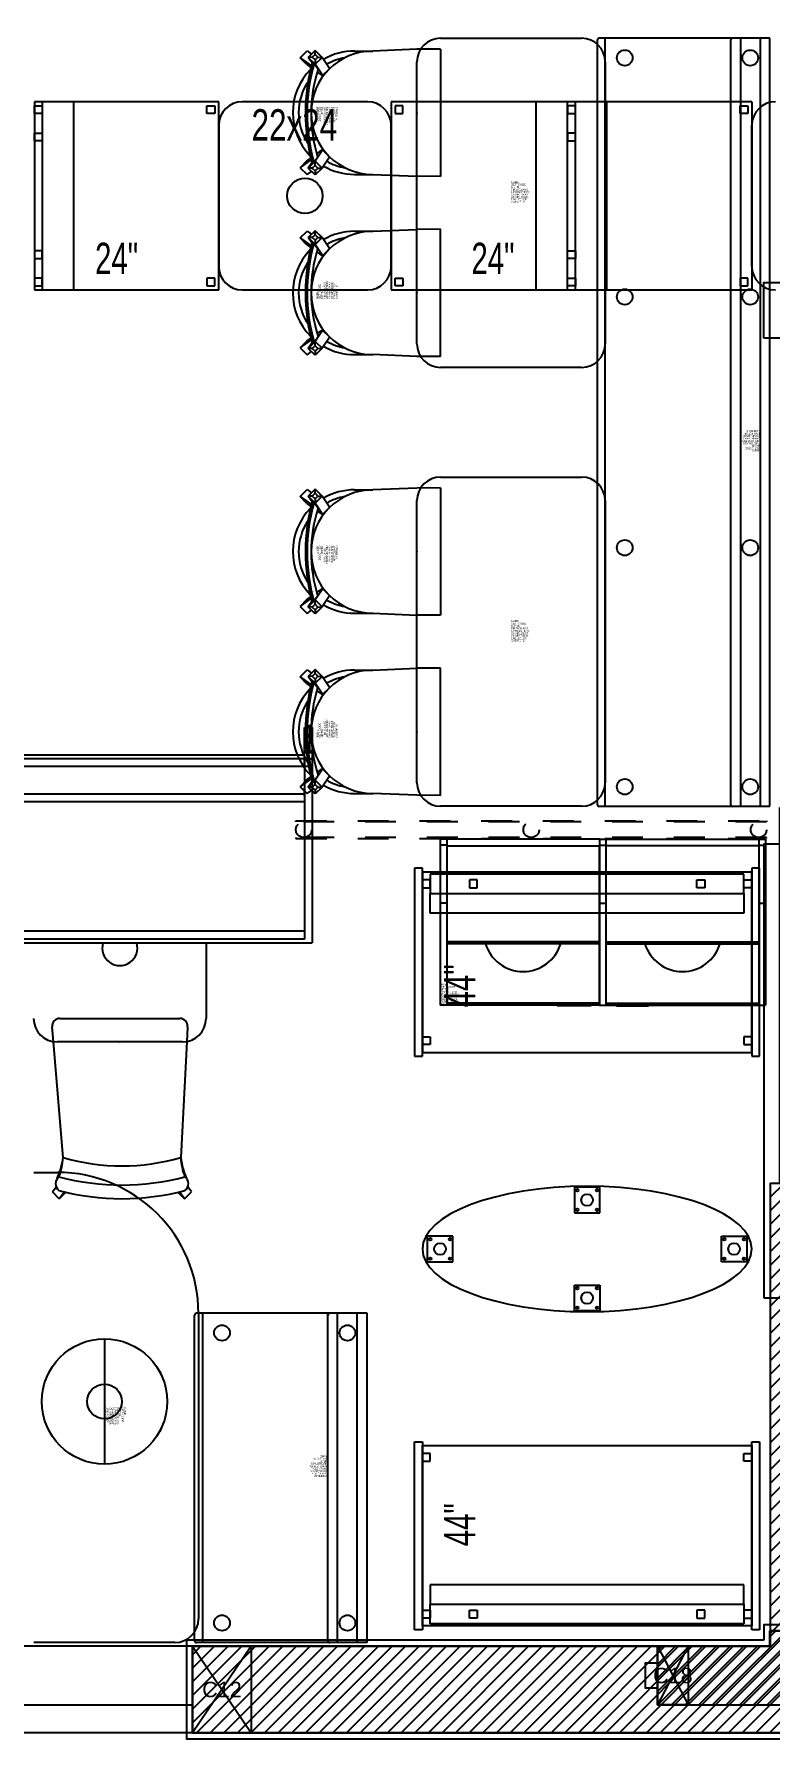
# Model space of a CAD drawing. Header units: metres. Extents: x 301.4 to 351.3, y 108.6 to 130.3.
# Drawn here: x 332.3 to 334.68, y 111.75 to 117.28 of the extents above; entities that cross this region are included whole.
import ezdxf
from ezdxf.enums import TextEntityAlignment as Align

# ---------------------------------------------------------------- set-up
doc = ezdxf.new("R2010")
doc.units = ezdxf.units.M
doc.header["$MEASUREMENT"] = 0
doc.linetypes.add('HIDDEN', pattern=[0.375, 0.25, -0.125])
doc.linetypes.add('HIDDEN2', pattern=[0.1875, 0.125, -0.0625])
doc.layers.get('0').update_dxf_attribs({"color": 250, "linetype": 'CONTINUOUS', "lineweight": 25})
for name, color, linetype in [('CELMADERA0001', 1, 'CONTINUOUS'), ('CFLP000F', 7, 'CONTINUOUS'), ('DECOR_SCREEN', 2, 'CONTINUOUS'), ('HIDDEN1', 34, 'HIDDEN'), ('McCAFE160', 160, 'CONTINUOUS'), ('MOB_COCIN161', 161, 'CONTINUOUS'), ('MUEB001H', 1, 'HIDDEN2'), ('MURO0001', 1, 'CONTINUOUS'), ('MURO000F', 7, 'CONTINUOUS'), ('PISO0001', 1, 'CONTINUOUS'), ('SEATING', 8, 'CONTINUOUS')]:
    doc.layers.add(name, color=color, linetype=linetype)
doc.layers.add('COLU__12', color=161, linetype='CONTINUOUS', plot=False)
doc.layers.add('LACAB_2CM252', color=252, linetype='CONTINUOUS', plot=False)
doc.layers.add('MURO0004', color=4, linetype='CONTINUOUS', lineweight=30)
doc.styles.add('Arial', font='arial.ttf', dxfattribs={"height": 0.15875})
doc.styles.get("Standard").update_dxf_attribs({"font": 'txt', "width": 0.75})
doc.styles.add('STYLUS', font='stylu.ttf', dxfattribs={"width": 0.8})

# ---------------------------------------------------------------- blocks, each defined once
blk = doc.blocks.new('MC_MUEB_05')
for p, q in [((0.6667, -0.9984), (0.0698, -0.9984)), ((0.0698, -0.9984), (0.0698, -1.6079)), ((0.0698, -1.0365), (0.0698, -1.0111)), ((0.0698, -1.0111), (0.0952, -1.0111)), ((0.0952, -1.0365), (0.0698, -1.0365)), ((0.0952, -0.9984), (0.0952, -1.6079)), ((0.0952, -1.0111), (0.0952, -1.0365)), ((0.1968, -0.9984), (0.1968, -1.6079)), ((0.6286, -1.0365), (0.6286, -1.0111)), ((0.6286, -1.0111), (0.654, -1.0111)), ((0.654, -1.0365), (0.6286, -1.0365)), ((0.654, -1.0111), (0.654, -1.0365)), ((0.6667, -1.6079), (0.6667, -0.9984)), ((1.1492, -0.9984), (0.7429, -0.9984)), ((1.2254, -0.9984), (1.2254, -1.6079)), ((2.3937, -0.9984), (1.2254, -0.9984)), ((1.2635, -1.0111), (1.2381, -1.0111)), ((1.2381, -1.0111), (1.2381, -1.0365)), ((1.2381, -1.0365), (1.2635, -1.0365)), ((1.2635, -1.0365), (1.2635, -1.0111)), ((1.6952, -1.6079), (1.6952, -0.9984)), ((1.7968, -1.6079), (1.7968, -0.9984)), ((1.8222, -1.0111), (1.7968, -1.0111)), ((1.7968, -1.0111), (1.7968, -1.0365)), ((1.7968, -1.0365), (1.8222, -1.0365)), ((1.8222, -1.6079), (1.8222, -0.9984)), ((1.8222, -1.0365), (1.8222, -1.0111)), ((1.9238, -1.6079), (1.9238, -0.9984)), ((2.3556, -1.0365), (2.3556, -1.0111)), ((2.3556, -1.0111), (2.381, -1.0111)), ((2.381, -1.0365), (2.3556, -1.0365)), ((2.381, -1.0111), (2.381, -1.0365)), ((2.3937, -0.9984), (2.3937, -1.6079)), ((0.0698, -1.1254), (0.0698, -1.1)), ((0.0698, -1.1), (0.0952, -1.1)), ((0.0952, -1.1), (0.0952, -1.1254)), ((0.6667, -1.0746), (0.6667, -1.5317)), ((1.2254, -1.5317), (1.2254, -1.0746)), ((1.8222, -1.1), (1.7968, -1.1)), ((1.7968, -1.1), (1.7968, -1.1254)), ((1.8222, -1.1254), (1.8222, -1.1)), ((2.3937, -1.5317), (2.3937, -1.0746)), ((0.0952, -1.1254), (0.0698, -1.1254)), ((1.7968, -1.1254), (1.8222, -1.1254)), ((0.0952, -1.481), (0.0698, -1.481)), ((0.0698, -1.481), (0.0698, -1.5063)), ((0.0952, -1.5063), (0.0952, -1.481)), ((1.7968, -1.481), (1.8222, -1.481)), ((1.7968, -1.5063), (1.7968, -1.481)), ((1.8222, -1.481), (1.8222, -1.5063)), ((0.0698, -1.5063), (0.0952, -1.5063)), ((1.8222, -1.5063), (1.7968, -1.5063)), ((0.0952, -1.5698), (0.0698, -1.5698)), ((0.0698, -1.5698), (0.0698, -1.5952)), ((0.0698, -1.5952), (0.0952, -1.5952)), ((0.0952, -1.5952), (0.0952, -1.5698)), ((0.654, -1.5698), (0.6286, -1.5698)), ((0.6286, -1.5698), (0.6286, -1.5952)), ((0.6286, -1.5952), (0.654, -1.5952)), ((0.654, -1.5952), (0.654, -1.5698)), ((1.2381, -1.5698), (1.2635, -1.5698)), ((1.2381, -1.5952), (1.2381, -1.5698)), ((1.2635, -1.5952), (1.2381, -1.5952)), ((1.2635, -1.5698), (1.2635, -1.5952)), ((1.7968, -1.5698), (1.8222, -1.5698)), ((1.7968, -1.5952), (1.7968, -1.5698)), ((1.8222, -1.5952), (1.7968, -1.5952)), ((1.8222, -1.5698), (1.8222, -1.5952)), ((2.381, -1.5698), (2.3556, -1.5698)), ((2.3556, -1.5698), (2.3556, -1.5952)), ((2.3556, -1.5952), (2.381, -1.5952)), ((2.381, -1.5952), (2.381, -1.5698)), ((0.0698, -1.6079), (0.6667, -1.6079)), ((0.7429, -1.6079), (1.1492, -1.6079)), ((1.2254, -1.6079), (2.3937, -1.6079))]:
    blk.add_line(p, q)
blk.add_circle((0.946, -1.3032), 0.0571)
for centre, start, end in [((0.7429, -1.0746), 90, 180), ((1.1492, -1.0746), 0, 90), ((2.4698, -1.0746), 90, 180), ((0.7429, -1.5317), 180, 270), ((1.1492, -1.5317), 270, 0), ((2.4698, -1.5317), 180, 270)]:
    blk.add_arc(centre, 0.0762, start, end)
at = {"style": 'STYLUS'}
for s, width, p in [('22x24', 0.75, (0.7731, -1.124)), ('24"', 0.7, (0.2663, -1.5566)), ('24"', 0.7, (1.4854, -1.5566))]:
    blk.add_text(s, height=0.10159, dxfattribs=dict(at, width=width)).set_placement(p)
blk = doc.blocks.new('A$C238B4631')
at = {"layer": 'MOB_COCIN161'}
blk.add_blockref('MC_MUEB_05', (-7.0178, 2.4487), dxfattribs=at)
blk = doc.blocks.new('MC_MUEB_06')
for p, q in [((1.1267, 2.6286), (1.1267, 2.654)), ((1.1267, 2.654), (1.1521, 2.654)), ((1.1331, 2.654), (1.1331, 2.6603)), ((1.1331, 2.6603), (1.1458, 2.6603)), ((1.1458, 2.654), (1.1331, 2.654)), ((1.1362, 2.5714), (1.1362, 2.654)), ((1.1362, 2.654), (1.1426, 2.654)), ((1.1426, 2.654), (1.1426, 2.5714)), ((1.1458, 2.6603), (1.1458, 2.654)), ((1.1521, 2.654), (1.1521, 2.6286)), ((1.1521, 2.6286), (1.1267, 2.6286)), ((1.1267, 2.6286), (1.1521, 2.6286)), ((1.1267, 2.5524), (1.1267, 2.6286)), ((1.1331, 2.6222), (1.1331, 2.6286)), ((1.1331, 2.6286), (1.1458, 2.6286)), ((1.1458, 2.6222), (1.1331, 2.6222)), ((1.1458, 2.6286), (1.1458, 2.6222)), ((1.1521, 2.6286), (1.1521, 2.5524)), ((-1.9262, 2.5651), (1.1267, 2.5651)), ((1.1267, 2.5524), (-1.9135, 2.5524)), ((1.1267, 2.5524), (1.1267, 1.9683)), ((1.1267, 2.527), (1.1267, 2.5524)), ((1.1267, 2.5524), (1.1521, 2.5524)), ((1.1521, 2.5524), (1.1267, 2.5524)), ((1.1299, 2.5714), (1.1299, 2.5778)), ((1.1299, 2.5778), (1.1489, 2.5778)), ((1.1489, 2.5714), (1.1299, 2.5714)), ((1.1331, 2.5714), (1.1331, 2.5778)), ((1.1331, 2.5778), (1.1458, 2.5778)), ((1.1458, 2.5714), (1.1331, 2.5714)), ((1.1426, 2.5714), (1.1362, 2.5714)), ((1.1458, 2.5778), (1.1458, 2.5714)), ((1.1489, 2.5778), (1.1489, 2.5714)), ((1.1521, 2.5524), (1.1521, 1.9556)), ((1.1521, 2.5524), (1.1521, 2.527)), ((1.1267, 2.527), (-1.9135, 2.527)), ((1.1521, 2.527), (1.1267, 2.527)), ((1.1267, 2.4381), (-1.9262, 2.4381)), ((1.1267, 2.4318), (1.1267, 2.4572)), ((1.1267, 2.4381), (1.1267, 2.4127)), ((1.1521, 2.4572), (1.1521, 2.4318)), ((1.1521, 2.4381), (1.1521, 2.4127)), ((1.1267, 2.4127), (-1.9262, 2.4127)), ((1.1267, 1.9937), (-1.9135, 1.9937)), ((-1.9262, 1.9556), (1.1521, 1.9556)), ((1.1267, 1.9683), (-1.9135, 1.9683)), ((0.2494, 1.9556), (0.4385, 1.9556)), ((0.8081, 1.9556), (0.8081, 1.7109)), ((0.3134, 1.6348), (0.3093, 1.6834)), ((0.3346, 1.7109), (0.7229, 1.7109)), ((0.7482, 1.6842), (0.7456, 1.6348)), ((0.345, 1.2601), (0.3134, 1.6348)), ((0.7319, 1.6348), (0.3256, 1.6348)), ((0.7456, 1.6348), (0.7261, 1.2601)), ((0.3104, 1.1494), (0.3221, 1.1657)), ((0.7607, 1.1494), (0.749, 1.1657)), ((0.3326, 1.1267), (0.3104, 1.1494)), ((0.3326, 1.1267), (0.3486, 1.1489)), ((0.3551, 1.1487), (0.3326, 1.1267)), ((0.716, 1.1487), (0.7385, 1.1267)), ((0.7385, 1.1267), (0.7225, 1.1489)), ((0.7385, 1.1267), (0.7607, 1.1494))]:
    blk.add_line(p, q)
for centre, radius, start, end in [((0.5287, 1.9395), 0.0571, 163.6792, 16.3208), ((0.3256, 1.7109), 0.0762, 180, 270), ((0.3346, 1.6855), 0.0254, 90, 184.8246), ((0.7229, 1.6855), 0.0254, 357.0106, 90), ((0.7319, 1.7109), 0.0762, 270, 0), ((0.0927, 1.2941), 0.2546, 336.4495, 352.3297), ((0.1387, 1.2717), 0.2066, 339.0747, 356.7856), ((0.5355, 1.9155), 0.6825, 253.7904, 286.2096), ((0.9784, 1.2941), 0.2546, 187.6703, 203.5505), ((0.9324, 1.2717), 0.2066, 183.2144, 200.9253), ((0.3483, 1.1754), 0.0279, 126.4377, 232.9455), ((0.5355, 1.9537), 0.7828, 254.9071, 285.0929), ((0.7228, 1.1754), 0.0279, 307.0545, 53.5623), ((0.5355, 1.9307), 0.8039, 255.295, 284.705)]:
    blk.add_arc(centre, radius, start, end)
blk.add_point((0.5287, 1.6348))
blk = doc.blocks.new('MC_MUEB_08')
for p, q in [((0.6624, 1.2765), (0.6624, 0.2099)), ((0.7132, 1.2765), (0.6624, 1.2765)), ((0.7132, 0.2099), (0.7132, 1.2765)), ((0.6433, 0.7178), (0.6433, 1.2257)), ((0.7322, 0.7178), (0.7322, 1.2257)), ((0.6243, 0.2099), (0.7513, 0.2099)), ((0.6243, -1.0092), (0.6243, 0.2099)), ((0.6624, 0.2099), (0.7132, 0.2099)), ((0.7513, 0.2099), (0.7513, -1.0092)), ((-0.5587, 0.0127), (-0.5587, -0.5968)), ((-0.5333, 0.0127), (-0.5587, 0.0127)), ((-0.5333, -0.5968), (-0.5333, 0.0127)), ((-0.5333, 0), (-0.5333, -0.5841)), ((0.5333, 0), (-0.5333, 0)), ((0.5333, 0.0127), (0.5333, -0.5968)), ((0.5587, 0.0127), (0.5333, 0.0127)), ((0.5333, -0.5841), (0.5333, 0)), ((0.5587, -0.5968), (0.5587, 0.0127)), ((-0.5079, -0.0254), (-0.5333, -0.0254)), ((-0.5333, -0.0254), (-0.5333, -0.0508)), ((-0.5333, -0.0508), (-0.5079, -0.0508)), ((-0.5079, -0.0063), (-0.5079, -0.0698)), ((0.5079, -0.0063), (-0.5079, -0.0063)), ((-0.5079, -0.0508), (-0.5079, -0.0254)), ((-0.3556, -0.0254), (-0.381, -0.0254)), ((-0.381, -0.0254), (-0.381, -0.0508)), ((-0.381, -0.0508), (-0.3556, -0.0508)), ((-0.3556, -0.0508), (-0.3556, -0.0254)), ((0.3556, -0.0508), (0.3556, -0.0254)), ((0.3556, -0.0254), (0.381, -0.0254)), ((0.381, -0.0508), (0.3556, -0.0508)), ((0.381, -0.0254), (0.381, -0.0508)), ((0.5079, -0.0698), (0.5079, -0.0063)), ((0.5079, -0.0508), (0.5079, -0.0254)), ((0.5079, -0.0254), (0.5333, -0.0254)), ((0.5333, -0.0508), (0.5079, -0.0508)), ((0.5333, -0.0254), (0.5333, -0.0508)), ((-0.5079, -0.1333), (-0.5079, -0.0698)), ((-0.5079, -0.0698), (0.5079, -0.0698)), ((-0.5079, -0.0698), (0.5079, -0.0698)), ((0.5079, -0.0698), (0.5079, -0.1333)), ((0.5079, -0.1333), (-0.5079, -0.1333)), ((-0.5333, -0.5587), (-0.5333, -0.5333)), ((-0.5333, -0.5333), (-0.5079, -0.5333)), ((-0.5079, -0.5333), (-0.5079, -0.5587)), ((0.5079, -0.5333), (0.5079, -0.5587)), ((0.5333, -0.5333), (0.5079, -0.5333)), ((0.5333, -0.5587), (0.5333, -0.5333)), ((-0.5587, -0.5968), (-0.5333, -0.5968)), ((-0.5079, -0.5587), (-0.5333, -0.5587)), ((-0.5333, -0.5841), (0.5333, -0.5841)), ((0.5079, -0.5587), (0.5333, -0.5587)), ((0.5333, -0.5968), (0.5587, -0.5968)), ((-0.0413, -1.0214), (-0.0413, -1.1039)), ((0.0413, -1.0214), (-0.0413, -1.0214)), ((0.0413, -1.1039), (0.0413, -1.0214)), ((0.7513, -1.0092), (0.6243, -1.0092)), ((-0.0413, -1.1039), (0.0413, -1.1039)), ((-0.5175, -1.1801), (-0.5175, -1.2627)), ((-0.4349, -1.1801), (-0.5175, -1.1801)), ((-0.4349, -1.2627), (-0.4349, -1.1801)), ((0.4349, -1.2627), (0.4349, -1.1801)), ((0.4349, -1.1801), (0.5175, -1.1801)), ((0.5175, -1.1801), (0.5175, -1.2627)), ((-0.5175, -1.2627), (-0.4349, -1.2627)), ((0.5175, -1.2627), (0.4349, -1.2627)), ((-0.0413, -1.4214), (-0.0413, -1.3389)), ((-0.0413, -1.3389), (0.0413, -1.3389)), ((0.0413, -1.3389), (0.0413, -1.4214)), ((0.0413, -1.4214), (-0.0413, -1.4214)), ((-0.5587, -2.4555), (-0.5587, -1.846)), ((-0.5587, -1.846), (-0.5333, -1.846)), ((-0.5333, -1.846), (-0.5333, -2.4555)), ((-0.5333, -2.4428), (-0.5333, -1.8587)), ((-0.5333, -1.8587), (0.5333, -1.8587)), ((0.5333, -2.4555), (0.5333, -1.846)), ((0.5333, -1.846), (0.5587, -1.846)), ((0.5333, -1.8587), (0.5333, -2.4428)), ((0.5587, -1.846), (0.5587, -2.4555)), ((-0.5079, -1.8841), (-0.5333, -1.8841)), ((-0.5333, -1.8841), (-0.5333, -1.9095)), ((-0.5333, -1.9095), (-0.5079, -1.9095)), ((-0.5079, -1.9095), (-0.5079, -1.8841)), ((0.5079, -1.9095), (0.5079, -1.8841)), ((0.5079, -1.8841), (0.5333, -1.8841)), ((0.5333, -1.9095), (0.5079, -1.9095)), ((0.5333, -1.8841), (0.5333, -1.9095)), ((0.5079, -2.3095), (-0.5079, -2.3095)), ((-0.5079, -2.3095), (-0.5079, -2.373)), ((0.5079, -2.373), (0.5079, -2.3095)), ((-0.5079, -2.373), (0.5079, -2.373)), ((-0.5079, -2.4364), (-0.5079, -2.373)), ((-0.5079, -2.373), (0.5079, -2.373)), ((0.5079, -2.373), (0.5079, -2.4364)), ((-0.5333, -2.4174), (-0.5333, -2.392)), ((-0.5333, -2.392), (-0.5079, -2.392)), ((-0.5079, -2.4174), (-0.5333, -2.4174)), ((-0.5079, -2.392), (-0.5079, -2.4174)), ((-0.381, -2.4174), (-0.381, -2.392)), ((-0.381, -2.392), (-0.3556, -2.392)), ((-0.3556, -2.4174), (-0.381, -2.4174)), ((-0.3556, -2.392), (-0.3556, -2.4174)), ((0.3556, -2.392), (0.3556, -2.4174)), ((0.381, -2.392), (0.3556, -2.392)), ((0.3556, -2.4174), (0.381, -2.4174)), ((0.381, -2.4174), (0.381, -2.392)), ((0.5079, -2.392), (0.5079, -2.4174)), ((0.5333, -2.392), (0.5079, -2.392)), ((0.5079, -2.4174), (0.5333, -2.4174)), ((0.5333, -2.4174), (0.5333, -2.392)), ((-0.5333, -2.4555), (-0.5587, -2.4555)), ((0.5333, -2.4428), (-0.5333, -2.4428)), ((0.5079, -2.4364), (-0.5079, -2.4364)), ((0.5587, -2.4555), (0.5333, -2.4555))]:
    blk.add_line(p, q)
for centre, radius in [((-0.0317, -1.0309), 0.00397), ((0, -1.0627), 0.019), ((0.0317, -1.0309), 0.00397), ((-0.0317, -1.0944), 0.00397), ((0.0317, -1.0944), 0.00397), ((-0.5079, -1.1897), 0.00397), ((-0.4762, -1.2214), 0.019), ((-0.4444, -1.1897), 0.00397), ((0.4444, -1.1897), 0.00397), ((0.4762, -1.2214), 0.019), ((0.5079, -1.1897), 0.00397), ((-0.5079, -1.2531), 0.00397), ((-0.4444, -1.2531), 0.00397), ((0.4444, -1.2531), 0.00397), ((0.5079, -1.2531), 0.00397), ((-0.0317, -1.3484), 0.00397), ((0, -1.3801), 0.019), ((0.0317, -1.3484), 0.00397), ((-0.0317, -1.4119), 0.00397), ((0.0317, -1.4119), 0.00397)]:
    blk.add_circle(centre, radius)
at = {"extrusion": (0, 0, -1)}
blk.add_ellipse((0, -1.2214), major_axis=(-0.5333, 0), ratio=0.380952, dxfattribs=at)
at = {"style": 'STYLUS', "width": 0.7}
for p in [(-0.3622, -0.4383), (-0.3622, -2.1849)]:
    blk.add_text('44"', height=0.10159, rotation=90, dxfattribs=at).set_placement(p)
blk = doc.blocks.new('A$C0E9A0FAB')
at = {"layer": 'MOB_COCIN161'}
for name, p in [('MC_MUEB_08', (-9.9778, 1.4492)), ('MC_MUEB_06', (-12.02, -0.736))]:
    blk.add_blockref(name, p, dxfattribs=at)
blk = doc.blocks.new('PENDANT')
blk.add_line((0, 8), (0, -8))
for radius in [8, 2.21]:
    blk.add_circle((0, 0), radius)
blk = doc.blocks.new('60_SCREEN')
at = {"layer": 'HIDDEN1', "color": 1}
for points in [[(21.92, -20.51), (-20.51, 21.92), (-20.42, 22.01), (22.01, -20.42)], [(20.51, -21.92), (-21.92, 20.51), (-22.01, 20.42), (20.42, -22.01)]]:
    blk.add_lwpolyline(points, close=True, dxfattribs=at)
for centre in [(-20.51, 20.51), (0, 0), (20.51, -20.51)]:
    blk.add_circle(centre, 1, dxfattribs=at)

msp = doc.modelspace()

# ---------------------------------------------------------------- hatches: boundary and pattern name
at = {"layer": 'McCAFE160'}
h = msp.add_hatch(dxfattribs=at)
h.set_pattern_fill('ANSI31', color=256, scale=0.25, angle=360, style=0)
h.set_pattern_definition([(45, (334.320088, 111.77076), (-0.02209709, 0.02209709), [])])
h.paths.add_polyline_path([(334.8751, 113.5508), (334.6851, 113.5508), (334.6851, 112.0508), (334.3201, 112.0508), (334.3201, 111.8608), (337.7201, 111.8608), (337.7201, 111.7708), (338.1201, 111.7708), (338.1201, 112.0508), (334.8751, 112.0508)])
at = {"layer": 'MURO000F'}
h = msp.add_hatch(dxfattribs=at)
h.set_pattern_fill('ANSI31', color=256, scale=0.25, angle=360, style=0)
h.set_pattern_definition([(45, (290.604584, 90.540256), (-0.022097087, 0.022097087), [])])
h.paths.add_polyline_path([(334.6846, 112.0503), (332.8146, 112.0503), (332.8146, 111.7703), (334.8746, 111.7703), (334.8746, 112.1003), (334.6846, 112.1003)])

# ---------------------------------------------------------------- linework, layer by layer
at = {"layer": 'CFLP000F'}
for points in [[(332.7324, 112.8437, -1), (332.3261, 112.8437, -1)], [(332.5855, 112.8437, -1), (332.473, 112.8437, -1)]]:
    msp.add_lwpolyline(points, format="xyb", close=True, dxfattribs=at)
at = {"layer": 'COLU__12'}
for p, q in [((333.0046, 112.0503), (332.8146, 111.7703)), ((332.8146, 112.0503), (333.0046, 111.7703))]:
    msp.add_line(p, q, dxfattribs=at)
msp.add_lwpolyline([(332.8146, 112.0503), (333.0046, 112.0503), (333.0046, 111.7703), (332.8146, 111.7703)], close=True, dxfattribs=at)
at = {"layer": 'LACAB_2CM252'}
for points in [[(334.6646, 116.2903), (334.6646, 116.4703), (334.8946, 116.4703), (334.8946, 116.2903)], [(334.6646, 113.1803), (335.9096, 113.1803), (335.9096, 113.4103), (334.8946, 113.4103), (334.8946, 114.6503), (334.6646, 114.6503)], [(334.6646, 112.0703), (332.7946, 112.0703), (332.7946, 111.7503), (334.8946, 111.7503), (334.8946, 112.1203), (334.6646, 112.1203)]]:
    msp.add_lwpolyline(points, close=True, dxfattribs=at)
at = {"layer": 'McCAFE160'}
for p, q in [((334.4201, 112.0508), (334.3201, 111.8608)), ((334.3201, 112.0508), (334.4201, 111.8608))]:
    msp.add_line(p, q, dxfattribs=at)
msp.add_lwpolyline([(334.8751, 112.0508), (334.8751, 113.5508), (334.6851, 113.5508), (334.6851, 112.0508), (334.3201, 112.0508), (334.3201, 111.8608), (337.7201, 111.8608), (337.7201, 111.7708), (338.1201, 111.7708), (338.1201, 112.0508), (334.8751, 112.0508)], dxfattribs=at)
for points in [[(334.3201, 112.0508), (334.4201, 112.0508), (334.4201, 111.8608), (334.3201, 111.8608)], [(334.3201, 111.9958), (334.2801, 111.9958), (334.2801, 111.9158), (334.3201, 111.9158)]]:
    msp.add_lwpolyline(points, close=True, dxfattribs=at)
at = {"layer": 'MUEB001H', "linetype": 'Continuous'}
for p, q in [((333.6175, 117.262), (334.0746, 117.262)), ((334.1254, 117.2557), (334.1254, 114.779)), ((334.6842, 117.262), (334.1318, 117.262)), ((334.1508, 114.7727), (334.1508, 117.262)), ((334.5572, 117.2557), (334.5572, 114.779)), ((334.5889, 117.262), (334.5889, 114.7727)), ((334.6524, 117.262), (334.6524, 114.7727)), ((334.6842, 114.7731), (334.6842, 117.262)), ((333.1628, 117.1991), (333.1855, 117.2213)), ((333.1848, 117.1766), (333.1628, 117.1991)), ((333.1628, 117.1991), (333.1992, 117.1729)), ((333.1855, 117.2213), (333.2001, 117.2108)), ((333.2119, 117.2224), (333.1892, 117.2002)), ((333.2023, 117.2006), (333.1892, 117.2002)), ((333.2016, 117.1822), (333.1892, 117.2002)), ((333.1892, 117.2002), (333.2114, 117.1778)), ((333.2023, 117.2006), (333.2114, 117.2095)), ((333.2112, 117.1916), (333.2023, 117.2006)), ((333.2203, 117.2005), (333.2112, 117.1916)), ((333.2112, 117.1916), (333.2114, 117.1778)), ((333.2114, 117.2095), (333.2119, 117.2224)), ((333.2114, 117.2095), (333.2203, 117.2005)), ((333.2114, 117.1778), (333.234, 117.2)), ((333.234, 117.2), (333.2119, 117.2224)), ((333.2203, 117.2005), (333.234, 117.2)), ((333.256, 117.1678), (333.234, 117.2)), ((333.339, 117.2207), (333.3984, 117.2207)), ((333.5413, 117.2264), (333.3984, 117.2207)), ((333.6175, 117.2271), (333.5413, 117.2264)), ((333.6175, 117.2271), (333.6175, 116.8144)), ((333.1848, 117.1766), (333.1978, 117.1672)), ((333.2026, 117.1862), (333.2078, 117.1809)), ((333.2078, 117.1809), (333.2211, 117.1615)), ((333.2334, 117.1456), (333.2114, 117.1778)), ((333.2183, 117.1524), (333.2307, 117.1434)), ((333.2355, 117.141), (333.2581, 117.1633)), ((333.5413, 116.2715), (333.5413, 117.1858)), ((334.1508, 117.1858), (334.1508, 116.2715)), ((333.1628, 116.8423), (333.1986, 116.8682)), ((333.1848, 116.8649), (333.1628, 116.8423)), ((333.1848, 116.8649), (333.1972, 116.8739)), ((333.1892, 116.8412), (333.2114, 116.8637)), ((333.2072, 116.8605), (333.202, 116.8552)), ((333.2072, 116.8605), (333.2197, 116.8778)), ((333.2112, 116.8498), (333.2114, 116.8637)), ((333.2334, 116.8959), (333.2114, 116.8637)), ((333.2114, 116.8637), (333.234, 116.8415)), ((333.2166, 116.8879), (333.2307, 116.8981)), ((333.256, 116.8737), (333.234, 116.8415)), ((333.2581, 116.8782), (333.2355, 116.9004)), ((333.1628, 116.8423), (333.1855, 116.8202)), ((333.1855, 116.8202), (333.2001, 116.8306)), ((333.2011, 116.8585), (333.1892, 116.8412)), ((333.2119, 116.819), (333.1892, 116.8412)), ((333.2023, 116.8408), (333.1892, 116.8412)), ((333.2112, 116.8498), (333.2023, 116.8408)), ((333.2023, 116.8408), (333.2114, 116.832)), ((333.2203, 116.8409), (333.2112, 116.8498)), ((333.2114, 116.832), (333.2203, 116.8409)), ((333.2114, 116.832), (333.2119, 116.819)), ((333.234, 116.8415), (333.2119, 116.819)), ((333.2203, 116.8409), (333.234, 116.8415)), ((333.339, 116.8207), (333.3984, 116.8207)), ((333.3984, 116.8207), (333.5413, 116.815)), ((333.6175, 116.8144), (333.5413, 116.815)), ((333.3984, 116.6366), (333.5413, 116.6423)), ((333.6175, 116.643), (333.5413, 116.6423)), ((333.6175, 116.2303), (333.6175, 116.643)), ((333.1628, 116.615), (333.1855, 116.6372)), ((333.1848, 116.5924), (333.1628, 116.615)), ((333.1628, 116.615), (333.1986, 116.5892)), ((333.1848, 116.5924), (333.1972, 116.5835)), ((333.1855, 116.6372), (333.2001, 116.6267)), ((333.2119, 116.6383), (333.1892, 116.6161)), ((333.2023, 116.6165), (333.1892, 116.6161)), ((333.1892, 116.6161), (333.2114, 116.5936)), ((333.2011, 116.5988), (333.1892, 116.6161)), ((333.2072, 116.5968), (333.202, 116.6021)), ((333.2023, 116.6165), (333.2114, 116.6254)), ((333.2112, 116.6075), (333.2023, 116.6165)), ((333.2072, 116.5968), (333.2197, 116.5795)), ((333.2203, 116.6164), (333.2112, 116.6075)), ((333.2112, 116.6075), (333.2114, 116.5936)), ((333.2114, 116.6254), (333.2119, 116.6383)), ((333.2114, 116.6254), (333.2203, 116.6164)), ((333.2114, 116.5936), (333.234, 116.6158)), ((333.2334, 116.5615), (333.2114, 116.5936)), ((333.234, 116.6158), (333.2119, 116.6383)), ((333.2203, 116.6164), (333.234, 116.6158)), ((333.256, 116.5837), (333.234, 116.6158)), ((333.339, 116.6366), (333.3984, 116.6366)), ((333.2166, 116.5694), (333.2307, 116.5593)), ((333.2581, 116.5791), (333.2355, 116.5569)), ((333.2334, 116.3117), (333.2114, 116.2796)), ((333.2183, 116.3049), (333.2307, 116.3139)), ((333.2355, 116.3163), (333.2581, 116.2941)), ((333.1628, 116.2582), (333.1992, 116.2844)), ((333.1848, 116.2808), (333.1628, 116.2582)), ((333.1628, 116.2582), (333.1855, 116.236)), ((333.1848, 116.2808), (333.1978, 116.2901)), ((333.1892, 116.2571), (333.2114, 116.2796)), ((333.2016, 116.2751), (333.1892, 116.2571)), ((333.2119, 116.2349), (333.1892, 116.2571)), ((333.2023, 116.2567), (333.1892, 116.2571)), ((333.2112, 116.2657), (333.2023, 116.2567)), ((333.2023, 116.2567), (333.2114, 116.2478)), ((333.2026, 116.2712), (333.2078, 116.2764)), ((333.2078, 116.2764), (333.2211, 116.2958)), ((333.2112, 116.2657), (333.2114, 116.2796)), ((333.2203, 116.2568), (333.2112, 116.2657)), ((333.2114, 116.2796), (333.234, 116.2574)), ((333.2114, 116.2478), (333.2203, 116.2568)), ((333.234, 116.2574), (333.2119, 116.2349)), ((333.2203, 116.2568), (333.234, 116.2574)), ((333.256, 116.2895), (333.234, 116.2574)), ((333.1855, 116.236), (333.2001, 116.2465)), ((333.2114, 116.2478), (333.2119, 116.2349)), ((333.339, 116.2366), (333.3984, 116.2366)), ((333.5413, 116.2309), (333.3984, 116.2366)), ((333.6175, 116.2303), (333.5413, 116.2309)), ((334.0746, 116.1953), (333.6175, 116.1953)), ((333.6175, 115.8398), (334.0746, 115.8398)), ((333.1628, 115.7769), (333.1855, 115.7991)), ((333.1848, 115.7544), (333.1628, 115.7769)), ((333.1628, 115.7769), (333.1992, 115.7507)), ((333.1855, 115.7991), (333.2001, 115.7886)), ((333.2119, 115.8002), (333.1892, 115.778)), ((333.2023, 115.7784), (333.1892, 115.778)), ((333.2016, 115.76), (333.1892, 115.778)), ((333.1892, 115.778), (333.2114, 115.7555)), ((333.2023, 115.7784), (333.2114, 115.7873)), ((333.2112, 115.7694), (333.2023, 115.7784)), ((333.2026, 115.764), (333.2078, 115.7587)), ((333.2078, 115.7587), (333.2211, 115.7393)), ((333.2203, 115.7783), (333.2112, 115.7694)), ((333.2112, 115.7694), (333.2114, 115.7555)), ((333.2114, 115.7873), (333.2119, 115.8002)), ((333.2114, 115.7873), (333.2203, 115.7783)), ((333.2114, 115.7555), (333.234, 115.7778)), ((333.2334, 115.7234), (333.2114, 115.7555)), ((333.234, 115.7778), (333.2119, 115.8002)), ((333.2203, 115.7783), (333.234, 115.7778)), ((333.256, 115.7456), (333.234, 115.7778)), ((333.339, 115.7985), (333.3984, 115.7985)), ((333.5413, 115.8042), (333.3984, 115.7985)), ((333.6175, 115.8049), (333.5413, 115.8042)), ((333.5413, 114.8493), (333.5413, 115.7636)), ((333.6175, 115.8049), (333.6175, 115.3922)), ((334.1508, 115.7636), (334.1508, 114.8493)), ((333.1848, 115.7544), (333.1978, 115.745)), ((333.2183, 115.7302), (333.2307, 115.7212)), ((333.2355, 115.7188), (333.2581, 115.741)), ((333.1628, 115.4201), (333.1986, 115.446)), ((333.1848, 115.4427), (333.1628, 115.4201)), ((333.1848, 115.4427), (333.1972, 115.4517)), ((333.1892, 115.419), (333.2114, 115.4415)), ((333.2011, 115.4363), (333.1892, 115.419)), ((333.2072, 115.4383), (333.202, 115.433)), ((333.2112, 115.4276), (333.2023, 115.4186)), ((333.2072, 115.4383), (333.2197, 115.4556)), ((333.2112, 115.4276), (333.2114, 115.4415)), ((333.2203, 115.4187), (333.2112, 115.4276)), ((333.2334, 115.4736), (333.2114, 115.4415)), ((333.2114, 115.4415), (333.234, 115.4193)), ((333.2166, 115.4657), (333.2307, 115.4758)), ((333.256, 115.4514), (333.234, 115.4193)), ((333.2581, 115.456), (333.2355, 115.4782)), ((333.1628, 115.4201), (333.1855, 115.3979)), ((333.1855, 115.3979), (333.2001, 115.4084)), ((333.2119, 115.3968), (333.1892, 115.419)), ((333.2023, 115.4186), (333.1892, 115.419)), ((333.2023, 115.4186), (333.2114, 115.4097)), ((333.2114, 115.4097), (333.2203, 115.4187)), ((333.2114, 115.4097), (333.2119, 115.3968)), ((333.234, 115.4193), (333.2119, 115.3968)), ((333.2203, 115.4187), (333.234, 115.4193)), ((333.339, 115.3985), (333.3984, 115.3985)), ((333.3984, 115.3985), (333.5413, 115.3928)), ((333.6175, 115.3922), (333.5413, 115.3928)), ((333.1628, 115.1928), (333.1855, 115.2149)), ((333.1855, 115.2149), (333.2001, 115.2045)), ((333.2119, 115.2161), (333.1892, 115.1939)), ((333.2023, 115.1943), (333.2114, 115.2032)), ((333.2114, 115.2032), (333.2119, 115.2161)), ((333.2114, 115.2032), (333.2203, 115.1942)), ((333.234, 115.1936), (333.2119, 115.2161)), ((333.339, 115.2144), (333.3984, 115.2144)), ((333.3984, 115.2144), (333.5413, 115.2201)), ((333.6175, 115.2207), (333.5413, 115.2201)), ((333.6175, 114.808), (333.6175, 115.2207)), ((333.1848, 115.1702), (333.1628, 115.1928)), ((333.1628, 115.1928), (333.1986, 115.1669)), ((333.1848, 115.1702), (333.1972, 115.1612)), ((333.2023, 115.1943), (333.1892, 115.1939)), ((333.1892, 115.1939), (333.2114, 115.1714)), ((333.2011, 115.1766), (333.1892, 115.1939)), ((333.2072, 115.1746), (333.202, 115.1799)), ((333.2112, 115.1853), (333.2023, 115.1943)), ((333.2072, 115.1746), (333.2197, 115.1573)), ((333.2203, 115.1942), (333.2112, 115.1853)), ((333.2112, 115.1853), (333.2114, 115.1714)), ((333.2114, 115.1714), (333.234, 115.1936)), ((333.2334, 115.1393), (333.2114, 115.1714)), ((333.2166, 115.1472), (333.2307, 115.1371)), ((333.2203, 115.1942), (333.234, 115.1936)), ((333.256, 115.1615), (333.234, 115.1936)), ((333.2581, 115.1569), (333.2355, 115.1347)), ((333.2078, 114.8542), (333.2211, 114.8736)), ((333.2334, 114.8895), (333.2114, 114.8573)), ((333.2183, 114.8827), (333.2307, 114.8917)), ((333.2355, 114.8941), (333.2581, 114.8719)), ((333.1628, 114.836), (333.1992, 114.8622)), ((333.1848, 114.8585), (333.1628, 114.836)), ((333.1628, 114.836), (333.1855, 114.8138)), ((333.1848, 114.8585), (333.1978, 114.8679)), ((333.1855, 114.8138), (333.2001, 114.8243)), ((333.1892, 114.8349), (333.2114, 114.8573)), ((333.2016, 114.8529), (333.1892, 114.8349)), ((333.2119, 114.8127), (333.1892, 114.8349)), ((333.2023, 114.8345), (333.1892, 114.8349)), ((333.2112, 114.8435), (333.2023, 114.8345)), ((333.2023, 114.8345), (333.2114, 114.8256)), ((333.2026, 114.8489), (333.2078, 114.8542)), ((333.2112, 114.8435), (333.2114, 114.8573)), ((333.2203, 114.8346), (333.2112, 114.8435)), ((333.2114, 114.8573), (333.234, 114.8351)), ((333.2114, 114.8256), (333.2203, 114.8346)), ((333.2114, 114.8256), (333.2119, 114.8127)), ((333.234, 114.8351), (333.2119, 114.8127)), ((333.2203, 114.8346), (333.234, 114.8351)), ((333.256, 114.8673), (333.234, 114.8351)), ((333.339, 114.8144), (333.3984, 114.8144)), ((333.5413, 114.8087), (333.3984, 114.8144)), ((333.6175, 114.808), (333.5413, 114.8087)), ((334.0746, 114.7731), (333.6175, 114.7731)), ((334.6842, 114.7727), (334.1318, 114.7727)), ((333.6375, 114.6659), (333.6166, 114.6659)), ((333.6166, 114.6659), (333.6166, 114.6469)), ((333.6375, 114.6659), (333.6375, 114.6469)), ((334.1328, 114.6659), (333.6375, 114.6659)), ((334.1328, 114.6659), (334.1537, 114.6659)), ((334.1328, 114.6659), (334.1328, 114.6469)), ((334.1537, 114.6469), (334.1537, 114.6659)), ((334.1537, 114.6659), (334.649, 114.6659)), ((334.649, 114.6659), (334.6699, 114.6659)), ((334.649, 114.6659), (334.649, 114.6469)), ((334.6699, 114.6659), (334.6699, 114.6469)), ((333.6375, 114.6469), (333.6166, 114.6469)), ((333.6166, 114.6469), (333.6166, 114.4588)), ((333.6375, 114.6469), (333.6375, 114.4588)), ((333.6375, 114.645), (334.1328, 114.645)), ((333.6376, 114.645), (333.6376, 114.3339)), ((334.1327, 114.3339), (334.1327, 114.645)), ((334.1328, 114.6469), (334.1537, 114.6469)), ((334.1328, 114.6469), (334.1328, 114.4588)), ((334.1537, 114.4588), (334.1537, 114.6469)), ((334.649, 114.645), (334.1537, 114.645)), ((334.6489, 114.645), (334.6489, 114.3339)), ((334.649, 114.6469), (334.6699, 114.6469)), ((334.649, 114.6469), (334.649, 114.4588)), ((334.6699, 114.6469), (334.6699, 114.4588)), ((333.6375, 114.4588), (333.6166, 114.4588)), ((333.6166, 114.4588), (333.6166, 114.1286)), ((333.6375, 114.4588), (333.6375, 114.1286)), ((334.1328, 114.4588), (334.1537, 114.4588)), ((334.1328, 114.4588), (334.1328, 114.1286)), ((334.1537, 114.1286), (334.1537, 114.4588)), ((334.649, 114.4588), (334.6699, 114.4588)), ((334.649, 114.4588), (334.649, 114.1286)), ((334.6699, 114.4588), (334.6699, 114.1286)), ((333.6376, 114.3561), (333.6375, 114.3561)), ((334.1327, 114.3339), (333.6376, 114.3339)), ((333.6376, 114.3339), (333.6376, 114.3275)), ((334.1327, 114.3275), (333.6376, 114.3275)), ((333.6376, 114.3275), (333.6376, 114.1347)), ((334.1328, 114.3561), (334.1327, 114.3561)), ((334.1327, 114.3275), (334.1327, 114.3339)), ((334.1327, 114.1347), (334.1327, 114.3275)), ((334.1538, 114.3339), (334.6489, 114.3339)), ((334.1538, 114.3275), (334.6489, 114.3275)), ((334.6489, 114.3561), (334.649, 114.3561)), ((334.6489, 114.3339), (334.6489, 114.3275)), ((334.6489, 114.3275), (334.6489, 114.1347)), ((333.6376, 114.1529), (333.6375, 114.1529)), ((334.1328, 114.1529), (334.1327, 114.1529)), ((334.6489, 114.1529), (334.649, 114.1529)), ((333.6375, 114.1286), (333.6166, 114.1286)), ((334.1327, 114.1347), (333.6376, 114.1347)), ((333.6376, 114.1347), (333.6376, 114.1283)), ((334.1327, 114.1283), (333.6376, 114.1283)), ((333.9956, 114.1283), (333.9956, 114.1263)), ((334.0019, 114.1263), (333.9956, 114.1263)), ((334.0019, 114.1283), (334.0019, 114.1263)), ((334.0987, 114.1263), (334.0019, 114.1263)), ((334.0987, 114.1283), (334.0987, 114.1263)), ((334.105, 114.1263), (334.0987, 114.1263)), ((334.105, 114.1283), (334.105, 114.1263)), ((334.1327, 114.1283), (334.1327, 114.1347)), ((334.1328, 114.1286), (334.1537, 114.1286)), ((334.1538, 114.1347), (334.6489, 114.1347)), ((334.1538, 114.1283), (334.6489, 114.1283)), ((334.1878, 114.1263), (334.2845, 114.1263)), ((334.2845, 114.1283), (334.2845, 114.1263)), ((334.2845, 114.1263), (334.2909, 114.1263)), ((334.2909, 114.1283), (334.2909, 114.1263)), ((334.6489, 114.1347), (334.6489, 114.1283)), ((334.649, 114.1286), (334.6699, 114.1286)), ((332.3003, 113.5865), (332.3764, 113.5865)), ((332.8209, 112.0688), (332.8209, 113.1232)), ((333.3796, 113.1296), (332.8272, 113.1296)), ((332.8336, 113.1294), (332.8336, 112.1389)), ((332.8463, 113.1296), (332.8463, 112.0625)), ((333.2526, 112.0688), (333.2526, 113.1296)), ((333.2844, 112.0625), (333.2844, 113.1296)), ((333.3479, 112.0625), (333.3479, 113.1296)), ((333.3796, 112.0625), (333.3796, 113.1296)), ((332.7574, 112.0627), (332.3003, 112.0627)), ((333.3796, 112.0625), (332.8272, 112.0625))]:
    msp.add_line(p, q, dxfattribs=at)
for centre in [(334.2143, 117.1985), (334.6207, 117.1985), (334.2143, 116.4237), (334.6207, 116.4237), (334.2143, 115.611), (334.6207, 115.611), (334.2143, 114.8362), (334.6207, 114.8362), (332.9098, 113.0661), (333.3161, 113.0661), (332.9098, 112.126), (333.3161, 112.126)]:
    msp.add_circle(centre, 0.0254, dxfattribs=at)
for centre, radius, start, end in [((333.6175, 117.1858), 0.0762, 90, 180), ((334.0746, 117.1858), 0.0762, 360, 90), ((334.1318, 117.2557), 0.00635, 90, 180), ((334.5635, 117.2557), 0.00635, 90, 180), ((333.3984, 117.0207), 0.2, 90, 270), ((333.339, 117.0207), 0.2, 90, 120.1954), ((333.339, 117.0207), 0.181, 99.9523, 119.7546), ((333.339, 117.0207), 0.2, 135.5333, 224.1535), ((333.8097, 117.0194), 0.6295, 164.6413, 195.1216), ((333.776, 117.0196), 0.5906, 164.1436, 195.6224), ((333.6678, 117.0173, 0.1112), 0.4694, 162.1126, 197.2944), ((333.339, 117.0207), 0.181, 146.302, 213.3848), ((333.339, 117.0207), 0.181, 240.2454, 260.0477), ((333.339, 117.0207), 0.2, 239.8046, 270), ((333.8097, 116.4379), 0.6295, 164.8784, 195.3587), ((333.776, 116.4378), 0.5906, 164.3776, 195.8564), ((333.3984, 116.4366), 0.2, 90, 270), ((333.339, 116.4366), 0.2, 90, 120.1954), ((333.339, 116.4366), 0.181, 99.9523, 119.7546), ((333.339, 116.4366), 0.2, 135.8465, 224.4667), ((333.339, 116.4366), 0.181, 146.6152, 213.698), ((333.6678, 116.44, 0.1112), 0.4694, 162.7056, 197.8874), ((333.339, 116.4366), 0.2, 239.8046, 270), ((333.339, 116.4366), 0.181, 240.2454, 260.0477), ((333.6175, 116.2715), 0.0762, 180, 270), ((334.0746, 116.2715), 0.0762, 270, 360), ((333.6175, 115.7636), 0.0762, 90, 180), ((334.0746, 115.7636), 0.0762, 360, 90), ((333.8097, 115.5972), 0.6295, 164.6413, 195.1216), ((333.776, 115.5973), 0.5906, 164.1436, 195.6224), ((333.3984, 115.5985), 0.2, 90, 270), ((333.339, 115.5985), 0.2, 90, 120.1954), ((333.339, 115.5985), 0.181, 99.9523, 119.7546), ((333.339, 115.5985), 0.2, 135.5333, 224.1535), ((333.6678, 115.5951, 0.1112), 0.4694, 162.1126, 197.2944), ((333.339, 115.5985), 0.181, 146.302, 213.3848), ((333.339, 115.5985), 0.2, 239.8046, 270), ((333.339, 115.5985), 0.181, 240.2454, 260.0477), ((333.3984, 115.0144), 0.2, 90, 270), ((333.339, 115.0144), 0.2, 90, 120.1954), ((333.339, 115.0144), 0.2, 135.8465, 224.4667), ((333.8097, 115.0157), 0.6295, 164.8784, 195.3587), ((333.776, 115.0156), 0.5906, 164.3776, 195.8564), ((333.6678, 115.0178, 0.1112), 0.4694, 162.7056, 197.8874), ((333.339, 115.0144), 0.181, 99.9523, 119.7546), ((333.339, 115.0144), 0.181, 146.6152, 213.698), ((333.339, 115.0144), 0.2, 239.8046, 270), ((333.339, 115.0144), 0.181, 240.2454, 260.0477), ((333.6175, 114.8493), 0.0762, 180, 270), ((334.0746, 114.8493), 0.0762, 270, 360), ((334.1318, 114.779), 0.00635, 180, 270), ((334.5635, 114.779), 0.00635, 180, 270), ((333.8851, 114.364), 0.127, 196.7083, 343.2917), ((334.4013, 114.364), 0.127, 196.7083, 343.2917), ((332.3764, 113.1294), 0.4571, 360, 90), ((332.8272, 113.1232), 0.00635, 90, 180), ((333.259, 113.1232), 0.00635, 90, 180), ((332.7574, 112.1389), 0.0762, 270, 360), ((332.8272, 112.0688), 0.00635, 180, 270), ((333.259, 112.0688), 0.00635, 180, 270)]:
    msp.add_arc(centre, radius, start, end, dxfattribs=at)
at = {"layer": 'MUEB001H', "linetype": 'Continuous', "extrusion": (0, 0, -1)}
for centre, major_axis, ratio, start_param, end_param in [((332.7889, 117.5969), (-0.4465, 0.4558), 0.021677, 3.019702, 3.266822), ((332.8116, 117.6191), (-0.4465, 0.4558), 0.021677, 3.019702, 3.141593), ((333.2097, 116.8862), (-0.0034, 0.00536), 0.113569, -0.048802, 0), ((332.7889, 116.4446), (0.4465, 0.4558), 0.021677, -0.125229, 0.121891), ((332.8116, 116.4224), (0.4465, 0.4558), 0.021677, 0, 0.121891), ((332.7889, 116.1746), (-0.4465, 0.4558), 0.021677, 3.019702, 3.266822), ((332.8116, 116.1969), (-0.4465, 0.4558), 0.021677, 3.019702, 3.141593), ((332.7889, 115.0224), (0.4465, 0.4558), 0.021677, -0.125229, 0.121891), ((333.2097, 115.4639), (-0.0034, 0.00536), 0.113569, -0.048802, 0), ((332.8116, 115.0002), (0.4465, 0.4558), 0.021677, 0, 0.121891)]:
    msp.add_ellipse(centre, major_axis=major_axis, ratio=ratio, start_param=start_param, end_param=end_param, dxfattribs=at)
at = {"layer": 'MUEB001H', "linetype": 'Continuous'}
for centre, major_axis, ratio, start_param, end_param in [((332.8116, 117.035), (0.4465, -0.4558), 0.021677, 0, 0.121891), ((333.2097, 116.5712), (-0.0034, -0.00536), 0.113569, 6.234384, 6.283185), ((332.7889, 117.0127), (0.4465, -0.4558), 0.021677, 6.157956, 6.405076), ((332.7889, 115.8605), (0.4465, 0.4558), 0.021677, 6.161295, 6.408415), ((332.8116, 115.8383), (0.4465, 0.4558), 0.021677, 6.161295, 6.283185), ((332.8116, 115.6127), (0.4465, -0.4558), 0.021677, 0, 0.121891), ((333.2097, 115.149), (-0.0034, -0.00536), 0.113569, 6.234384, 6.283185), ((332.7889, 115.5905), (0.4465, -0.4558), 0.021677, 6.157956, 6.405076), ((332.7889, 114.4382), (0.4465, 0.4558), 0.021677, 6.161295, 6.408415), ((332.8116, 114.416), (0.4465, 0.4558), 0.021677, 6.161295, 6.283185)]:
    msp.add_ellipse(centre, major_axis=major_axis, ratio=ratio, start_param=start_param, end_param=end_param, dxfattribs=at)
for p in [(333.5413, 117.0207), (333.5413, 116.4366), (333.5413, 115.5985), (333.5413, 115.0144)]:
    msp.add_point(p, dxfattribs=at)
at = {"layer": 'MURO0001'}
msp.add_lwpolyline([(329.4996, 112.0503), (329.4996, 111.8603), (332.8146, 111.8603), (332.8146, 112.0503)], close=True, dxfattribs=at)
at = {"layer": 'MURO0004'}
msp.add_lwpolyline([(334.6846, 112.0503), (332.8146, 112.0503), (332.8146, 111.7703), (334.8746, 111.7703), (334.8746, 112.1003), (334.6846, 112.1003), (334.6846, 112.0503)], dxfattribs=at)
at = {"layer": 'PISO0001'}
msp.add_lwpolyline([(331.8446, 126.7703), (331.8446, 126.7703), (341.9196, 126.7703, -0.414214), (344.9196, 123.7703), (344.9196, 114.7703, -0.414214), (341.9196, 111.7703), (309.5596, 111.7703, -0.414214), (304.6096, 116.7203), (304.6096, 121.8203, -0.414214), (309.5596, 126.7703), (329.5446, 126.7703), (329.5446, 129.7703), (331.8446, 129.7703)], format="xyb", close=True, dxfattribs=at)

# ---------------------------------------------------------------- block references
at = {"layer": 'CELMADERA0001'}
msp.add_blockref('A$C0E9A0FAB', (344.0701, 113.1103), dxfattribs=at)
at = {"layer": 'DECOR_SCREEN', "xscale": 0.02539682539683045, "yscale": 0.02539682539683045, "zscale": 0.02539682539683045, "rotation": 44.99999999999999}
msp.add_blockref('60_SCREEN', (333.9113, 114.6969), dxfattribs=at)
at = {"layer": 'MOB_COCIN161'}
msp.add_blockref('A$C238B4631', (339.2501, 115.6058), dxfattribs=at)
at = {"layer": 'SEATING', "xscale": 0.02539682539682531, "yscale": 0.02539682539682531, "zscale": 0.02539682539682531}
msp.add_blockref('PENDANT', (332.5292, 112.8437), dxfattribs=at)

# ---------------------------------------------------------------- texts
at = {"layer": 'COLU__12', "style": 'Arial'}
msp.add_text('C12', height=0.05, rotation=360, dxfattribs=at).set_placement((332.9096, 111.9103), align=Align.MIDDLE_CENTER)
at = {"layer": 'McCAFE160', "style": 'Arial'}
msp.add_text('C18', height=0.05, rotation=360, dxfattribs=at).set_placement((334.3701, 111.9558), align=Align.MIDDLE_CENTER)
at = {"layer": 'MUEB001H', "linetype": 'Continuous', "text_generation_flag": 4, "flags": 3}
for tag, p, s, height, rotation in [('NAME', (333.2214, 117.04), '5TH_AVE_CHAIR', 0.006349, 270), ('GET_CODE', (333.2294, 117.04), 'T', 0.00635, 270), ('METAL', (333.2373, 117.04), 'N', 0.00635, 270), ('FIBERGLASS', (333.2452, 117.04), 'N', 0.00635, 270), ('UPHOLSTERY', (333.2532, 117.04), 'N', 0.00635, 270), ('CHAIR_SEAT', (333.2611, 117.04), 'N', 0.00635, 270), ('CHAIR_BACK', (333.2691, 117.04), 'N', 0.00635, 270), ('TABLE_TOP', (333.277, 117.04), 'Y', 0.00635, 270), ('CABINETS', (333.2849, 117.04), 'N', 0.00635, 270), ('NAME', (333.2214, 115.6177), '5TH_AVE_CHAIR', 0.006349, 270), ('GET_CODE', (333.2294, 115.6177), 'T', 0.00635, 270), ('METAL', (333.2373, 115.6177), 'N', 0.00635, 270), ('FIBERGLASS', (333.2452, 115.6177), 'N', 0.00635, 270), ('UPHOLSTERY', (333.2532, 115.6177), 'N', 0.00635, 270), ('CHAIR_SEAT', (333.2611, 115.6177), 'N', 0.00635, 270), ('CHAIR_BACK', (333.2691, 115.6177), 'N', 0.00635, 270), ('TABLE_TOP', (333.277, 115.6177), 'Y', 0.00635, 270), ('CABINETS', (333.2849, 115.6177), 'N', 0.00635, 270), ('GET_CODE', (333.2526, 112.6548), 'GET', 0.00635, 180), ('NAME', (333.2526, 112.6627), '42" SINGLE CUSTOM BOOTH_INTERNATIONAL', 0.006349, 180), ('UPHOLSTERY', (333.2526, 112.631), 'N', 0.00635, 180), ('CHAIR_BACK', (333.2526, 112.6151), 'N', 0.00635, 180), ('CHAIR_SEAT', (333.2526, 112.623), 'N', 0.00635, 180), ('FIBERGLASS', (333.2526, 112.6389), 'N', 0.00635, 180), ('TABLE_TOP', (333.2526, 112.6072), 'N', 0.00635, 180), ('CABINETS', (333.2526, 112.5992), 'N', 0.00635, 180), ('METAL', (333.2526, 112.6468), 'N', 0.00635, 180)]:
    msp.add_attdef(tag, p, s, height=height, rotation=rotation, dxfattribs=at)
at = {"layer": 'MUEB001H', "linetype": 'Continuous', "flags": 3}
for tag, p, s, height, rotation in [('GET_CODE', (333.8461, 116.7842), 'T', 0.00635, 360), ('CHAIR_SEAT', (333.8461, 116.7525), 'N', 0.00635, 360), ('CHAIR_BACK', (333.8461, 116.7445), 'N', 0.00635, 360), ('UPHOLSTERY', (333.8461, 116.7604), 'N', 0.00635, 360), ('NAME', (333.8461, 116.7922), 'TABLE TOP 24"x42"  T2', 0.006349, 360), ('METAL', (333.8461, 116.7763), 'N', 0.00635, 360), ('FIBERGLASS', (333.8461, 116.7684), 'N', 0.00635, 360), ('TABLE_TOP', (333.8461, 116.7366), 'Y', 0.00635, 360), ('CABINETS', (333.8461, 116.7287), 'N', 0.00635, 360), ('UPHOLSTERY', (333.2532, 116.4174), 'N', 0.00635, 90), ('NAME', (333.2214, 116.4174), '5TH_AVE_CHAIR', 0.006349, 90), ('GET_CODE', (333.2294, 116.4174), 'T', 0.00635, 90), ('METAL', (333.2373, 116.4174), 'N', 0.00635, 90), ('FIBERGLASS', (333.2452, 116.4174), 'N', 0.00635, 90), ('CHAIR_SEAT', (333.2611, 116.4174), 'N', 0.00635, 90), ('CHAIR_BACK', (333.2691, 116.4174), 'N', 0.00635, 90), ('TABLE_TOP', (333.277, 116.4174), 'Y', 0.00635, 90), ('CABINETS', (333.2849, 116.4174), 'N', 0.00635, 90), ('CHAIR_BACK', (334.6524, 115.9761), 'N', 0.00635, 180), ('TABLE_TOP', (334.6524, 115.984), 'N', 0.00635, 180), ('CABINETS', (334.6524, 115.9919), 'N', 0.00635, 180), ('UPHOLSTERY', (334.6524, 115.9602), 'N', 0.00635, 180), ('CHAIR_SEAT', (334.6524, 115.9681), 'N', 0.00635, 180), ('FIBERGLASS', (334.6524, 115.9523), 'N', 0.00635, 180), ('GET_CODE', (334.6524, 115.9364), 'GET', 0.00635, 180), ('METAL', (334.6524, 115.9443), 'N', 0.00635, 180), ('NAME', (334.6524, 115.9285), '98" CUSTOM SINGLE BOOTH_INTERNATIONAL', 0.006349, 180), ('GET_CODE', (333.8461, 115.362), 'T', 0.00635, 360), ('NAME', (333.8461, 115.3699), 'TABLE TOP 24"x42"  T2', 0.006349, 360), ('TABLE_TOP', (333.8461, 115.3144), 'Y', 0.00635, 360), ('CHAIR_SEAT', (333.8461, 115.3303), 'N', 0.00635, 360), ('CHAIR_BACK', (333.8461, 115.3223), 'N', 0.00635, 360), ('CABINETS', (333.8461, 115.3064), 'N', 0.00635, 360), ('UPHOLSTERY', (333.8461, 115.3382), 'N', 0.00635, 360), ('METAL', (333.8461, 115.3541), 'N', 0.00635, 360), ('FIBERGLASS', (333.8461, 115.3461), 'N', 0.00635, 360), ('GET_CODE', (333.2294, 114.9952), 'T', 0.00635, 90), ('FIBERGLASS', (333.2452, 114.9952), 'N', 0.00635, 90), ('UPHOLSTERY', (333.2532, 114.9952), 'N', 0.00635, 90), ('CHAIR_SEAT', (333.2611, 114.9952), 'N', 0.00635, 90), ('CHAIR_BACK', (333.2691, 114.9952), 'N', 0.00635, 90), ('TABLE_TOP', (333.277, 114.9952), 'Y', 0.00635, 90), ('CABINETS', (333.2849, 114.9952), 'N', 0.00635, 90), ('NAME', (333.2214, 114.9952), '5TH_AVE_CHAIR', 0.006349, 90), ('METAL', (333.2373, 114.9952), 'N', 0.00635, 90), ('GET_CODE', (333.6166, 114.1842), 'GET', 0.00635, 360), ('CHAIR_SEAT', (333.6166, 114.1524), 'N', 0.00635, 360), ('UPHOLSTERY', (333.6166, 114.1604), 'N', 0.00635, 360), ('NAME', (333.6166, 114.1921), 'RUBIA 21x 41 DOUBLE', 0.006349, 360), ('METAL', (333.6166, 114.1762), 'N', 0.00635, 360), ('FIBERGLASS', (333.6166, 114.1683), 'N', 0.00635, 360), ('TABLE_TOP', (333.6166, 114.1366), 'N', 0.00635, 360), ('CHAIR_BACK', (333.6166, 114.1445), 'N', 0.00635, 360), ('CABINETS', (333.6166, 114.1286), 'N', 0.00635, 360), ('CABINETS', (332.5288, 112.8246), 'N', 0.00635, 270), ('TABLE_TOP', (332.5368, 112.8246), 'Y', 0.00635, 270), ('CHAIR_BACK', (332.5447, 112.8246), 'N', 0.00635, 270), ('CHAIR_SEAT', (332.5526, 112.8246), 'N', 0.00635, 270), ('UPHOLSTERY', (332.5606, 112.8246), 'N', 0.00635, 270), ('FIBERGLASS', (332.5685, 112.8246), 'N', 0.00635, 270), ('METAL', (332.5764, 112.8246), 'N', 0.00635, 270), ('GET_CODE', (332.5844, 112.8246), 'T', 0.00635, 270), ('NAME', (332.5923, 112.8246), 'TABLE TOP 24"x60" RADIUS LEFT TO 42" BOOTH  T2', 0.006349, 270)]:
    msp.add_attdef(tag, p, s, height=height, rotation=rotation, dxfattribs=at)

doc.saveas('drawing.dxf')
